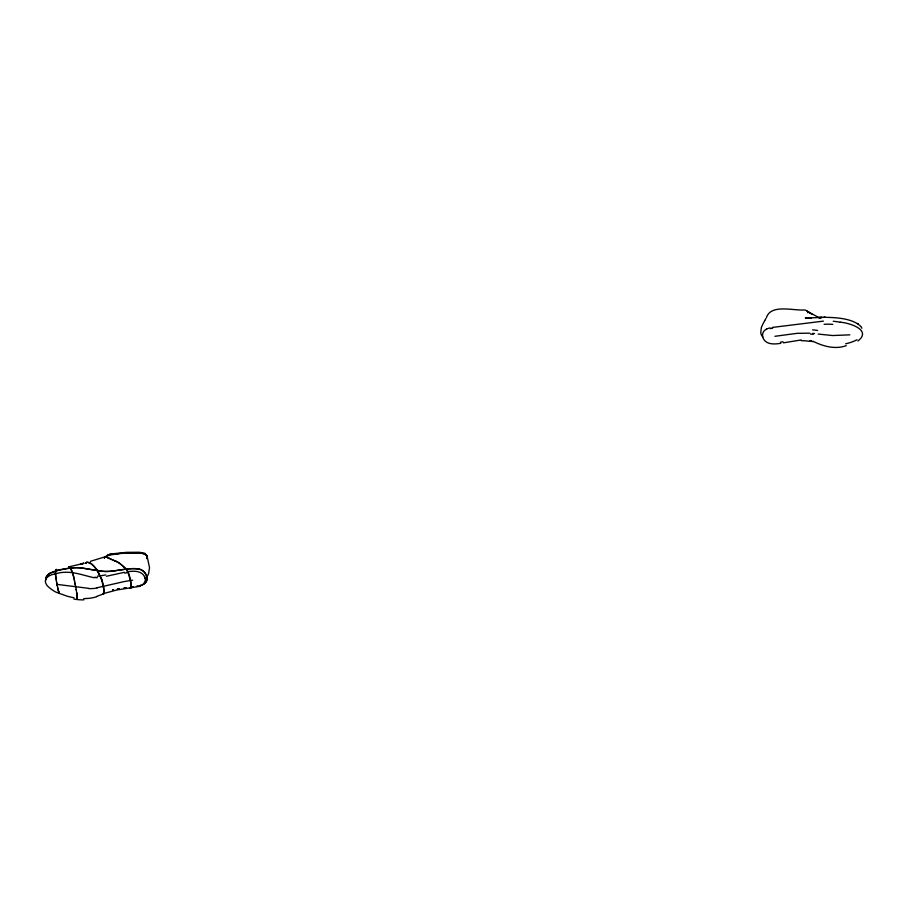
<?xml version="1.0" encoding="UTF-8"?>
<svg xmlns="http://www.w3.org/2000/svg" width="908" height="908" viewBox="0 0 908 908"><rect width="100%" height="100%" fill="white"/><g stroke="black" fill="none" stroke-linecap="round" stroke-linejoin="round"><path stroke-width="1.36" d="M131.024 586.33L130.911 587.987L129.867 587.839M103.955 592.493L103.887 593.696L102.933 593.423A42.699 14.392 62.2 0 0 103.433 593.605L116.599 590.041L139.299 586.398L143.509 584.173L145.246 580.711A14.38 10.556 8.4 0 0 145.303 579.202L145.076 577.976M104.307 557.308L104.295 557.399A3.621 1.328 60.5 0 0 104.307 557.841L104.341 558.125M130.922 587.896L131.024 586.455A21.236 7.763 60.5 0 1 130.99 587.056L130.253 587.805A40.758 14.903 60.5 0 1 129.753 587.646M76.51 591.585L77.316 598.315L77.225 596.931A12.757 2.02 71.8 0 1 77.123 596.159L76.964 594.638M807.836 312.477L807.825 312.522A3.723 2.803 8.4 0 0 807.791 312.795M58.555 591.38L58.6 591.562A8.649 1.51 87.8 0 1 58.736 592.186L59.054 593.106A39.646 6.901 87.8 0 0 59.19 592.322L59.031 593.299L67.124 596.181A56.069 48.816 17.5 0 0 69.031 596.692L74.025 597.805M94.239 577.794C81.391 574.9 68.372 569.339 54.934 574.072C49.747 574.458 42.449 578.793 46.535 584.695C47.352 587.011 61.438 597.135 58.384 590.711A16.889 2.94 87.8 0 1 58.26 590.189M56.251 580.076L55.422 573.118A49.236 8.569 87.8 0 1 55.592 571.961A19.374 3.371 87.8 0 1 55.819 570.621L55.921 570.179A4.722 0.817 87.8 0 1 56.035 569.827L56.421 569.645A4.086 0.715 87.8 0 0 56.103 569.713L56.024 569.895A5.573 0.976 87.8 0 0 55.808 570.746L55.66 571.631A8.285 1.441 87.8 0 1 55.558 572.165L55.536 575.502A21.327 3.711 87.8 0 0 55.751 576.898L55.887 577.794M107.689 556.002L107.7 555.98A2.701 2.02 11.9 0 1 108.029 555.31M106.009 557.115L106.758 555.889A4.88 3.643 11.1 0 1 107.598 555.333L119.981 553.528M761.358 327.595L760.802 332.146A16.401 10.351 -11.9 0 0 761.233 334.575A8.365 5.312 -14.8 0 0 761.494 335.007L762.777 337.072M761.46 327.289L762.243 325.37M106.111 556.615L106.1 556.649A2.554 1.907 11.1 0 0 106.009 557.058M762.584 324.655L764.797 320.501M766.465 317.471C771.119 303.817 793.195 310.842 804.567 309.969A4.143 3.121 7.6 0 1 808.12 312.431M56.058 569.793L56.103 569.713A4.302 0.749 87.8 0 1 56.239 569.566A4.971 0.863 87.8 0 1 56.58 569.861L56.773 570.292A15.096 2.633 87.8 0 0 56.432 569.418M765.921 318.481L765.024 320.104M146.665 557.512L146.994 556.15L146.665 558.488M85.999 562.846L85.692 563.403A10.26 3.462 62.2 0 1 86.033 562.824L86.442 562.506M108.063 555.333L108.234 555.151A3.961 2.962 11.4 0 1 108.733 554.754L109.142 554.538A4.619 3.45 11.1 0 1 109.879 554.221M145.189 578.453L146.892 576.694A8.365 5.153 -14.5 0 0 147.244 576.205M857.969 341.011C872.316 329.718 849.025 322.873 840.263 322.181M49.815 573.323L49.168 573.72A10.431 7.843 9.4 0 0 45.797 578.135A10.805 8.115 9.4 0 0 45.854 579.735A10.703 8.036 9.4 0 1 46.081 577.477L49.588 573.447L58.918 570.065A79.779 59.939 9.4 0 1 68.145 568.329L73.854 567.761A38.136 28.647 9.4 0 1 82.594 568.124L94.341 570.054M50.156 573.141L50.848 572.789A41.541 31.201 9.4 0 1 58.816 570.133M766.624 329.082L765.716 329.581A9.67 7.423 10.7 0 0 762.641 334.201A14.38 11.055 9.5 0 0 762.561 335.79L762.663 336.573M142.352 584.752C151.239 581.563 145.779 568.896 137.778 568.919M142.567 584.673L142.567 584.673A13.109 9.84 9.4 0 0 144.599 583.447L145.167 582.97A8.91 6.697 9.4 0 0 146.982 579.781L147.028 579.247A14.142 10.624 9.4 0 0 146.88 576.886L146.835 576.762A19.692 14.8 9.4 0 0 146.188 574.946L146.052 574.65A12.916 9.704 9.4 0 0 144.701 572.551L144.451 572.267M103.024 557.421L90.403 561.348M141.012 585.308L139.355 585.796A22.019 16.537 9.4 0 0 140.604 585.444L139.764 585.694M96.554 596.465L103.966 593.741L104.068 592.141A31.371 10.669 62 0 1 104 591.278L103.909 589.962A22.916 7.797 62 0 0 103.83 589.133L103.58 587.397M109.879 554.221L110.436 554.062A7.412 5.539 11.1 0 1 110.776 553.982L126.552 552.336L139.321 552.257L144.871 553.29L147.005 556.059L145.269 554.221L141.886 553.278L125.202 553.176M82.163 563.743L83.854 563.266L80.562 564.186L83.899 563.266M82.39 563.686L69.689 566.66M846.279 345.664C834.94 349.716 823.284 346.311 812.966 341.26M770.075 327.901L768.293 328.412A13.983 10.783 10.7 0 0 766.636 329.093M58.793 570.088L70.302 568.056A40.781 30.634 9.4 0 1 80.71 567.806M137.051 586.364L137.959 586.159M97.099 587.737L124.385 581.529L130.457 580.541L130.661 581.858M783.445 342.838L801.231 339.955M124.385 572.312L106.44 576.262M772.311 327.436L823.42 321.126M112.683 589.916L113.613 589.746L112.944 589.871M117.665 570.372L127.983 568.885M98.416 570.644C111.979 573.799 125.383 566.751 138.913 569.157A9.375 7.037 9.4 0 1 144.497 572.244M132.886 587.045L131.297 587.283M117.291 570.406L112.433 571.087M117.609 589.088L119.084 588.861M126.995 571.858C132.965 570.826 141.183 570.326 144.52 576.535M132.681 580.212L130.423 580.36M780.823 343.303C774.785 344.314 766.159 344.961 763.174 338.253A14.857 11.384 9.4 0 1 762.799 337.072M119.209 588.849L118.267 588.986A125.418 94.216 9.4 0 0 117.336 589.122M133.34 586.988L131.467 587.249M123.919 588.225L125.803 587.987M123.931 588.225L126.223 587.941M774.933 336.3L796.974 333.338L809.822 333.168M113.648 554.084L113.171 554.141A40.043 29.93 11.1 0 0 109.97 554.618L108.994 554.856A5.97 4.461 11.1 0 0 108.154 555.117L107.553 555.378A4.29 3.201 11.1 0 0 106.02 556.49M112.263 571.109L111.4 571.2A32.949 24.754 9.4 0 1 103.387 571.359L102.763 571.245A42.335 31.803 9.4 0 1 101.378 571.075L92.264 569.736A111.945 84.103 9.4 0 1 89.37 569.237L86.294 568.703M113.875 554.062L116.621 553.789M97.36 577.613L95.794 577.738M116.95 553.766L119.288 553.574M849.843 334.848L832.602 335.54L818.131 334.065M86.816 598.463L83.74 598.633M119.958 553.528L125.236 553.176M122.41 553.358L124.169 553.244M127.404 553.074L133.635 552.927M823.624 317.312L825.145 317.289L805.248 318.072L808.041 318.106M824.543 317.301C836.461 317.505 853.1 318.368 861.011 326.676M133.998 552.927L136.2 552.938A52.369 39.146 11.1 0 1 138.459 553.006L143.419 553.551L146.347 555.038M808.392 318.141L811.468 318.277M88.553 588.316L57.363 584.434M812.728 333.372L814.533 333.554M833.249 321.239L838.322 321.875A56.069 33.278 4.5 0 1 840.24 322.249M80.71 567.897L85.954 568.635M98.597 570.678L94.625 570.099M809.993 340.545L811.48 340.863M128.096 571.699L125.463 568.533A12.337 4.506 60.5 0 0 124.634 567.659L120.094 563.709A24.584 8.989 60.5 0 0 119.039 562.971L118.153 562.427A27.785 10.158 60.5 0 0 117.824 562.234L106.145 556.944L107.303 557.433M115.407 561.099L113.886 560.486M818.903 317.641L820.73 318.379M115.509 561.133L116.099 561.382M113.795 560.452L113.125 560.179M103.489 587.431L103.398 586.205A34.935 11.883 62 0 0 102.808 583.129A19.079 6.492 62 0 0 101.662 579.372L97.803 571.518A9.568 3.257 62 0 0 97.19 570.496L96.327 569.202A15.073 5.13 62 0 0 90.255 563.221L87.86 562.381A16.582 5.584 62.2 0 0 87.282 562.347L87.168 562.347A21.905 7.389 62.2 0 0 86.759 562.404L86.6 562.449A10.056 3.394 62.2 0 0 86.078 562.767M819.391 317.834L807.45 311.478L810.628 313.396M111.809 559.612L110.901 559.18M89.971 563.096L89.506 562.903A23.506 8.002 62 0 0 86.362 562.347M110.311 558.908L109.357 558.454M107.337 557.444L108.256 557.909M109.255 558.409L108.29 557.921M812.115 314.225L807.201 311.228M857.447 323.441L858.31 323.997M130.4 580.235L127.778 571.495A4.177 1.532 60.5 0 0 127.063 570.372L125.327 568.363A34.459 12.61 60.5 0 0 116.031 561.269M69.712 567.159L70.086 567.659A12.372 1.964 71.8 0 1 70.325 568.033A12.451 1.975 71.8 0 0 70.086 567.659L70.007 567.545A10.34 1.646 71.8 0 0 69.859 567.341A9.659 1.532 71.8 0 0 69.712 567.159A7.956 1.26 71.8 0 0 69.031 566.83M77.237 598.179L76.805 597.407L77.248 598.27M70.506 568.329L70.733 568.737A14.017 2.225 71.8 0 1 71.051 569.305A26.377 4.188 71.8 0 1 72.561 572.38L73.139 574.741M861.408 327.323L861.851 328.242M98.382 572.687L98.132 572.222A14.857 5.005 62.2 0 0 97.882 571.768A11.214 3.78 62.2 0 0 97.156 570.553M98.484 572.869L99.131 574.117M99.074 574.004L101.344 578.759A15.867 5.346 62.2 0 1 101.628 579.554L103.455 587.238M101.367 578.816L101.628 579.554M128.153 571.87L128.448 572.721M128.425 572.642L129.447 575.956M146.971 555.934L147.187 556.706A3.938 2.94 11.1 0 1 146.551 558.568M129.458 575.922L129.662 576.728A39.804 14.562 60.5 0 1 130.865 583.367L130.968 584.979A46.626 17.059 60.5 0 0 131.047 586.023L130.673 581.926M72.98 574.083L70.733 568.737A10.646 1.691 71.8 0 0 70.427 568.181A10.465 1.657 71.8 0 1 70.733 568.714A13.631 2.168 71.8 0 1 71.051 569.305M58.555 591.449L57.93 588.804M74.422 580.36L73.083 574.492M58.169 589.825L57.749 587.93M57.771 588.1L57.556 587.101M74.399 580.28L74.581 581.143M57.215 585.376L57.545 586.965M74.547 580.95L74.74 581.937M74.842 582.437L75.023 583.345M57.249 585.615L57.136 585.058M75.023 583.311L75.148 583.992M75.08 583.594L75.251 584.457M57.09 584.763L56.739 582.902M75.273 584.627L75.409 585.308M75.398 585.263L75.602 586.386M56.954 584.116L56.807 583.311M75.568 586.148L75.682 586.784M75.67 586.716L76.158 589.462M56.739 582.879L56.523 581.676M76.147 589.394L76.249 590.007M56.546 581.801L56.251 580.042M76.204 589.689L76.408 590.96M55.921 578.101L56.069 578.929M76.635 592.356L76.828 593.65M103.535 587.09L103.955 592.152M76.817 593.594L76.919 594.32M104.318 557.932L104.318 557.501A4.37 1.6 60.5 0 1 104.533 556.842L106.168 556.944L105.328 556.717A4.733 1.737 60.5 0 0 104.193 557.092M770.449 328.628A37.296 26.99 7 0 1 772.64 328.197M824.101 324.304A39.929 24.505 2.3 0 1 832.818 324.383M857.038 339.774A42.665 35.582 3.2 0 1 845.654 343.803M811.468 341.317A21.406 15.322 27.5 0 1 812.898 341.714M801.333 340.727A44.56 39.543 41.5 0 1 809.936 341.419M782.991 341.749A51.926 39.668 9.9 0 1 780.426 342.168M810.515 334.11A34.243 11.52 10.4 0 1 813.239 334.314M812.558 329.854A30.906 11.747 11.8 0 1 817.597 330.455M126.201 569.373A15.447 5.652 60.5 0 0 125.872 568.987A11.838 4.324 60.5 0 0 125.531 568.601M98.677 573.243A22.36 7.536 62.2 0 0 98.291 572.505A15.266 5.142 62.2 0 0 97.882 571.768M97.077 570.417A13.643 4.597 62.2 0 0 95.363 567.988L94.999 567.523A14.914 5.028 62.2 0 0 93.74 566.07A15.969 5.38 62.2 0 0 92.355 564.697M92.287 564.628A12.53 4.222 62.2 0 0 91.095 563.72A19.431 6.549 62.2 0 0 90.119 563.176M55.819 570.633A7.4 1.294 87.8 0 1 55.921 570.179M128.017 568.998A32.472 24.391 9.4 0 1 137.778 568.76M45.854 579.781A10.748 8.07 9.4 0 1 45.888 578.146M138.152 586.091A37.977 28.534 9.4 0 1 136.518 586.42M68.985 566.876A9.182 1.453 71.8 0 0 68.86 567.194A10.204 1.623 71.8 0 0 68.792 567.772A8.955 1.419 71.8 0 1 70.495 568.272M146.347 555.038A4.131 3.087 11.1 0 1 147.141 556.422L149.514 567.625L148.606 573.561A16.401 10.408 -12.2 0 1 147.175 576.183M97.156 587.964A31.417 30.69 5.3 0 1 88.53 588.566M144.474 576.546A14.573 10.68 10.4 0 1 145.03 577.976M124.771 573.13A51.926 36.241 6.7 0 1 127.336 572.698M105.725 574.912A44.56 18.671 -7.3 0 1 97.292 576.217M95.805 577.295A21.406 15.175 -8.9 0 1 94.296 577.352M83.933 599.836A39.929 33.119 16.4 0 1 73.843 599.053M96.645 596.76A44.344 42.948 65.5 0 1 86.816 598.508M73.219 575.07A40.69 6.458 71.8 0 1 74.161 579.156M822.092 317.357L818.937 317.516L821.967 317.414"/></g></svg>
